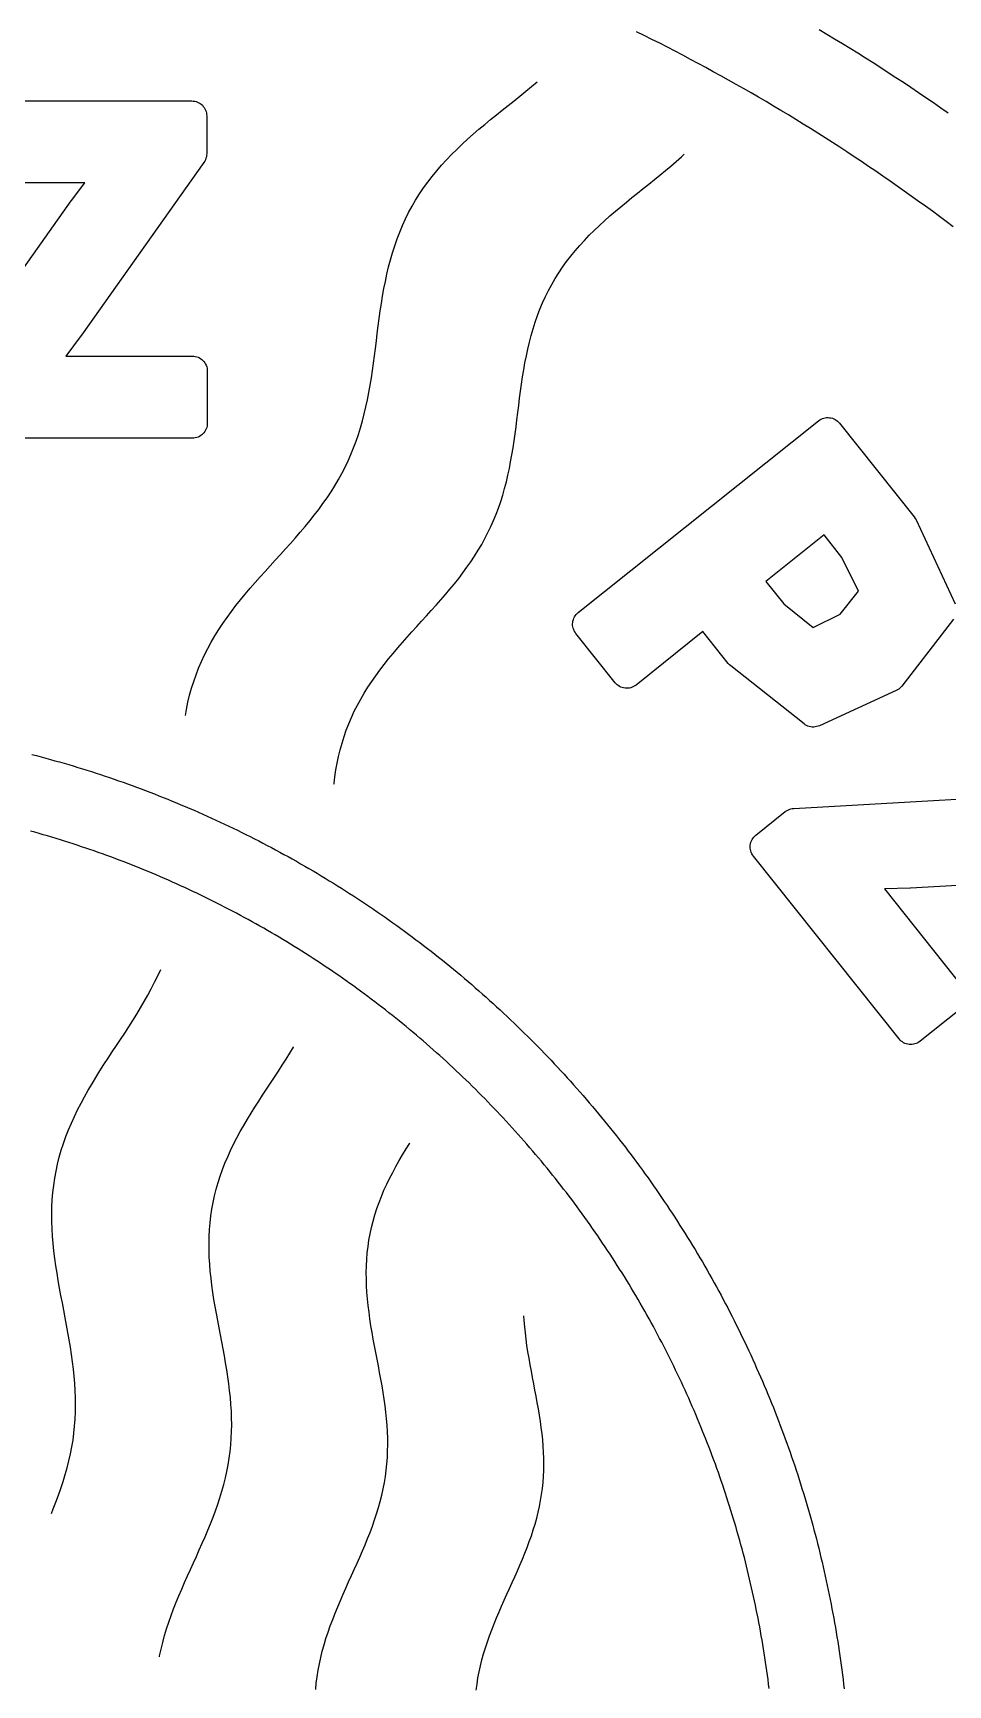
# Model space of a CAD drawing. Header units: millimetres. Extents: x -17.8 to 17.8, y -17.8 to 17.8.
# Drawn here: x -6.548 to -4.703, y 0.257 to 3.588 of the extents above; entities that cross this region are included whole.
import ezdxf

# ---------------------------------------------------------------- set-up
doc = ezdxf.new("R2010")
doc.units = ezdxf.units.MM
for name, color, linetype in [('ALTIN', 2, 'Continuous'), ('DOKU', 8, 'Continuous'), ('KESIM', 1, 'Continuous')]:
    doc.layers.add(name, color=color, linetype=linetype)

msp = doc.modelspace()

# ---------------------------------------------------------------- linework, layer by layer
at = {"layer": 'ALTIN'}
for points in [[(-4.6925, 3.1977), (-4.7065, 3.2082), (-4.7205, 3.2186), (-4.7346, 3.229), (-4.7487, 3.2393), (-4.7629, 3.2495), (-4.7771, 3.2597), (-4.7913, 3.2698), (-4.8056, 3.2799), (-4.8199, 3.2899), (-4.8343, 3.2998), (-4.8487, 3.3097), (-4.8632, 3.3195), (-4.8777, 3.3292), (-4.8922, 3.3389), (-4.9068, 3.3485), (-4.9215, 3.358), (-4.9361, 3.3675), (-4.9509, 3.3769), (-4.9656, 3.3863), (-4.9804, 3.3956), (-4.9952, 3.4048), (-5.0101, 3.414), (-5.025, 3.4231), (-5.04, 3.4321), (-5.055, 3.4411), (-5.07, 3.45), (-5.0851, 3.4588), (-5.1002, 3.4676), (-5.1153, 3.4763), (-5.1305, 3.4849), (-5.1458, 3.4935), (-5.161, 3.502), (-5.1763, 3.5104), (-5.1917, 3.5188), (-5.207, 3.5271), (-5.2224, 3.5353), (-5.2379, 3.5435), (-5.2534, 3.5516), (-5.2689, 3.5596), (-5.2844, 3.5676), (-5.3, 3.5755), (-5.3156, 3.5833), (-5.3313, 3.5911)], [(-4.9629, 3.5958), (-4.9473, 3.5864), (-4.9317, 3.577), (-4.9161, 3.5674), (-4.9005, 3.5579), (-4.885, 3.5482), (-4.8696, 3.5385), (-4.8541, 3.5287), (-4.8388, 3.5189), (-4.8234, 3.509), (-4.8081, 3.499), (-4.7929, 3.489), (-4.7777, 3.4789), (-4.7625, 3.4687), (-4.7474, 3.4585), (-4.7324, 3.4481), (-4.7173, 3.4378), (-4.7024, 3.4273)], [(-6.6995, 3.4514), (-6.228, 3.4514), (-6.225, 3.4513), (-6.2221, 3.4509), (-6.2192, 3.4501), (-6.2165, 3.4492), (-6.2138, 3.4479), (-6.2113, 3.4464), (-6.2089, 3.4446), (-6.2067, 3.4427), (-6.2048, 3.4405), (-6.203, 3.4381), (-6.2015, 3.4356), (-6.2002, 3.4329), (-6.1992, 3.4301), (-6.1985, 3.4273), (-6.1981, 3.4244), (-6.198, 3.4214), (-6.198, 3.3449), (-6.1981, 3.3418), (-6.1986, 3.3388), (-6.1994, 3.3358), (-6.2004, 3.3329), (-6.2018, 3.3301), (-6.2035, 3.3275), (-6.4502, 2.9789), (-6.4508, 2.9782), (-6.482, 2.9368), (-6.2268, 2.9368), (-6.2238, 2.9366), (-6.2209, 2.9362), (-6.218, 2.9355), (-6.2153, 2.9345), (-6.2126, 2.9332), (-6.2101, 2.9317), (-6.2077, 2.93), (-6.2055, 2.928), (-6.2036, 2.9258), (-6.2018, 2.9234), (-6.2003, 2.9209), (-6.199, 2.9183), (-6.198, 2.9155), (-6.1973, 2.9126), (-6.1969, 2.9097), (-6.1968, 2.9068), (-6.1968, 2.8014), (-6.1969, 2.7985), (-6.1973, 2.7956), (-6.198, 2.7927), (-6.199, 2.79), (-6.2003, 2.7873), (-6.2018, 2.7848), (-6.2036, 2.7824), (-6.2055, 2.7802), (-6.2077, 2.7782), (-6.2101, 2.7765), (-6.2126, 2.775), (-6.2153, 2.7737), (-6.218, 2.7727), (-6.2209, 2.772), (-6.2238, 2.7716), (-6.2268, 2.7714), (-6.6983, 2.7714)], [(-6.7228, 2.8949), (-6.4714, 3.25), (-6.4708, 3.2507), (-6.4439, 3.2862), (-6.6995, 3.2862)], [(-4.6919, 2.4065), (-4.7962, 2.2716), (-4.7981, 2.2694), (-4.8002, 2.2674), (-4.8025, 2.2656), (-4.8049, 2.2641), (-4.8075, 2.2627), (-4.9622, 2.1917), (-4.965, 2.1906), (-4.9679, 2.1897), (-4.9709, 2.1892), (-4.9738, 2.189), (-4.9768, 2.189), (-4.9798, 2.1894), (-4.9827, 2.19), (-4.9856, 2.191), (-4.9883, 2.1922), (-4.9909, 2.1937), (-4.9934, 2.1954), (-5.1413, 2.3124), (-5.1438, 2.3147), (-5.1461, 2.3172), (-5.1972, 2.3813), (-5.3322, 2.2737), (-5.3346, 2.272), (-5.3372, 2.2705), (-5.3398, 2.2693), (-5.3426, 2.2683), (-5.3455, 2.2676), (-5.3484, 2.2673), (-5.3514, 2.2671), (-5.3543, 2.2673), (-5.3572, 2.2678), (-5.36, 2.2686), (-5.3628, 2.2696), (-5.3654, 2.2709), (-5.368, 2.2724), (-5.3703, 2.2742), (-5.3724, 2.2762), (-5.3744, 2.2784), (-5.4535, 2.3777), (-5.4552, 2.38), (-5.4567, 2.3826), (-5.4579, 2.3853), (-5.4589, 2.3881), (-5.4596, 2.3909), (-5.46, 2.3938), (-5.4601, 2.3968), (-5.4599, 2.3997), (-5.4594, 2.4026), (-5.4586, 2.4055), (-5.4576, 2.4082), (-5.4563, 2.4109), (-5.4548, 2.4134), (-5.453, 2.4157), (-5.451, 2.4179), (-5.4488, 2.4198), (-4.964, 2.8064), (-4.9616, 2.8081), (-4.9591, 2.8096), (-4.9564, 2.8108), (-4.9536, 2.8118), (-4.9508, 2.8124), (-4.9478, 2.8128), (-4.9449, 2.8129), (-4.942, 2.8127), (-4.9391, 2.8123), (-4.9362, 2.8115), (-4.9335, 2.8105), (-4.9308, 2.8092), (-4.9283, 2.8076), (-4.926, 2.8058), (-4.9238, 2.8038), (-4.9219, 2.8016), (-4.7711, 2.6126), (-4.7691, 2.6097), (-4.7674, 2.6066), (-4.6884, 2.4375)], [(-6.5504, 2.1337), (-6.5411, 2.1313), (-6.5318, 2.1288), (-6.5225, 2.1263), (-6.5132, 2.1237), (-6.504, 2.1211), (-6.4947, 2.1185), (-6.4855, 2.1158), (-6.4763, 2.1131), (-6.4671, 2.1104), (-6.4578, 2.1076), (-6.4487, 2.1047), (-6.4395, 2.1019), (-6.4303, 2.099), (-6.4212, 2.096), (-6.412, 2.093), (-6.4029, 2.09), (-6.3938, 2.0869), (-6.3847, 2.0838), (-6.3756, 2.0807), (-6.3665, 2.0775), (-6.3575, 2.0742), (-6.3484, 2.071), (-6.3394, 2.0677), (-6.3304, 2.0643), (-6.3214, 2.0609), (-6.3124, 2.0575), (-6.3034, 2.054), (-6.2945, 2.0505), (-6.2855, 2.047), (-6.2766, 2.0434), (-6.2677, 2.0398), (-6.2588, 2.0361), (-6.2499, 2.0324), (-6.2411, 2.0287), (-6.2322, 2.0249), (-6.2234, 2.0211), (-6.2146, 2.0172), (-6.2058, 2.0133), (-6.197, 2.0094), (-6.1883, 2.0054), (-6.1795, 2.0014), (-6.1708, 1.9974), (-6.1621, 1.9933), (-6.1534, 1.9892), (-6.1447, 1.985), (-6.1361, 1.9808), (-6.1274, 1.9766), (-6.1188, 1.9723), (-6.1102, 1.968), (-6.1017, 1.9637), (-6.0931, 1.9593), (-6.0846, 1.9549), (-6.076, 1.9504), (-6.0675, 1.9459), (-6.0591, 1.9414), (-6.0506, 1.9368), (-6.0422, 1.9322), (-6.0337, 1.9276), (-6.0253, 1.9229), (-6.017, 1.9182), (-6.0086, 1.9134), (-6.0003, 1.9086), (-5.9919, 1.9038), (-5.9836, 1.8989), (-5.9754, 1.894), (-5.9671, 1.8891), (-5.9589, 1.8841), (-5.9507, 1.8791), (-5.9425, 1.8741), (-5.9343, 1.869), (-5.9262, 1.8639), (-5.9181, 1.8587), (-5.91, 1.8535), (-5.9019, 1.8483), (-5.8938, 1.8431), (-5.8858, 1.8378), (-5.8778, 1.8325), (-5.8698, 1.8271), (-5.8618, 1.8217), (-5.8539, 1.8163), (-5.846, 1.8108), (-5.8381, 1.8053), (-5.8302, 1.7998), (-5.8224, 1.7942), (-5.8146, 1.7886), (-5.8068, 1.783), (-5.799, 1.7773), (-5.7913, 1.7716), (-5.7836, 1.7659), (-5.7759, 1.7601), (-5.7682, 1.7543), (-5.7606, 1.7485), (-5.7529, 1.7426), (-5.7454, 1.7367), (-5.7378, 1.7307), (-5.7303, 1.7248), (-5.7227, 1.7188), (-5.7153, 1.7127), (-5.7078, 1.7067), (-5.7004, 1.7006), (-5.693, 1.6944), (-5.6856, 1.6883), (-5.6782, 1.6821), (-5.6709, 1.6758), (-5.6636, 1.6696), (-5.6563, 1.6633), (-5.6491, 1.657), (-5.6419, 1.6506), (-5.6347, 1.6442), (-5.6275, 1.6378), (-5.6204, 1.6314), (-5.6133, 1.6249), (-5.6062, 1.6184), (-5.5992, 1.6118), (-5.5921, 1.6052), (-5.5851, 1.5986), (-5.5782, 1.592), (-5.5713, 1.5853), (-5.5644, 1.5786), (-5.5575, 1.5719), (-5.5506, 1.5652), (-5.5438, 1.5584), (-5.537, 1.5516), (-5.5303, 1.5447), (-5.5236, 1.5378), (-5.5169, 1.5309), (-5.5102, 1.524), (-5.5036, 1.5171), (-5.497, 1.5101), (-5.4904, 1.503), (-5.4838, 1.496), (-5.4773, 1.4889), (-5.4708, 1.4818), (-5.4644, 1.4747), (-5.458, 1.4675), (-5.4516, 1.4603), (-5.4452, 1.4531), (-5.4389, 1.4459), (-5.4326, 1.4386), (-5.4264, 1.4313), (-5.4201, 1.424), (-5.4139, 1.4166), (-5.4078, 1.4092), (-5.4016, 1.4018), (-5.3955, 1.3944), (-5.3895, 1.3869), (-5.3834, 1.3795), (-5.3774, 1.3719), (-5.3715, 1.3644), (-5.3655, 1.3568), (-5.3596, 1.3493), (-5.3537, 1.3416), (-5.3479, 1.334), (-5.3421, 1.3263), (-5.3363, 1.3186), (-5.3306, 1.3109), (-5.3249, 1.3032), (-5.3192, 1.2954), (-5.3136, 1.2876), (-5.308, 1.2798), (-5.3024, 1.272), (-5.2969, 1.2641), (-5.2914, 1.2562), (-5.2859, 1.2483), (-5.2805, 1.2404), (-5.2751, 1.2324), (-5.2697, 1.2244), (-5.2644, 1.2164), (-5.2591, 1.2084), (-5.2539, 1.2003), (-5.2487, 1.1922), (-5.2435, 1.1841), (-5.2383, 1.176), (-5.2332, 1.1679), (-5.2281, 1.1597), (-5.2231, 1.1515), (-5.2181, 1.1433), (-5.2131, 1.1351), (-5.2082, 1.1268), (-5.2033, 1.1186), (-5.1984, 1.1103), (-5.1936, 1.1019), (-5.1888, 1.0936), (-5.184, 1.0852), (-5.1793, 1.0769), (-5.1746, 1.0685), (-5.17, 1.06), (-5.1654, 1.0516), (-5.1608, 1.0431), (-5.1563, 1.0347), (-5.1518, 1.0262), (-5.1473, 1.0176), (-5.1429, 1.0091), (-5.1385, 1.0005), (-5.1342, 0.992), (-5.1299, 0.9834), (-5.1256, 0.9748), (-5.1214, 0.9661), (-5.1172, 0.9575), (-5.113, 0.9488), (-5.1089, 0.9401), (-5.1048, 0.9314), (-5.1008, 0.9227), (-5.0968, 0.9139), (-5.0928, 0.9052), (-5.0889, 0.8964), (-5.085, 0.8876), (-5.0811, 0.8788), (-5.0773, 0.87), (-5.0735, 0.8611), (-5.0698, 0.8523), (-5.0661, 0.8434), (-5.0624, 0.8345), (-5.0588, 0.8256), (-5.0552, 0.8167), (-5.0517, 0.8077), (-5.0482, 0.7988), (-5.0447, 0.7898), (-5.0413, 0.7808), (-5.0379, 0.7718), (-5.0345, 0.7628), (-5.0312, 0.7538), (-5.028, 0.7447), (-5.0247, 0.7357), (-5.0215, 0.7266), (-5.0184, 0.7175), (-5.0153, 0.7084), (-5.0122, 0.6993), (-5.0092, 0.6902), (-5.0062, 0.681), (-5.0032, 0.6719), (-5.0003, 0.6627), (-4.9975, 0.6535), (-4.9946, 0.6444), (-4.9918, 0.6351), (-4.9891, 0.6259), (-4.9864, 0.6167), (-4.9837, 0.6075), (-4.9811, 0.5982), (-4.9785, 0.589), (-4.9759, 0.5797), (-4.9734, 0.5704), (-4.9709, 0.5611), (-4.9685, 0.5518), (-4.9661, 0.5425), (-4.9638, 0.5332), (-4.9615, 0.5238), (-4.9592, 0.5145), (-4.957, 0.5051), (-4.9548, 0.4958), (-4.9527, 0.4864), (-4.9506, 0.477), (-4.9485, 0.4676), (-4.9465, 0.4582), (-4.9445, 0.4488), (-4.9426, 0.4394), (-4.9407, 0.43), (-4.9388, 0.4205), (-4.937, 0.4111), (-4.9352, 0.4016), (-4.9335, 0.3922), (-4.9318, 0.3827), (-4.9302, 0.3732), (-4.9285, 0.3637), (-4.927, 0.3543), (-4.9255, 0.3448), (-4.924, 0.3353), (-4.9225, 0.3258), (-4.9211, 0.3162), (-4.9198, 0.3067), (-4.9185, 0.2972), (-4.9172, 0.2877), (-4.9159, 0.2781), (-4.9147, 0.2686), (-4.9136, 0.259), (-4.9125, 0.2495)], [(-4.6769, 1.6209), (-4.7593, 1.5552), (-4.7617, 1.5535), (-4.7642, 1.552), (-4.7669, 1.5508), (-4.7697, 1.5499), (-4.7726, 1.5492), (-4.7755, 1.5488), (-4.7784, 1.5487), (-4.7814, 1.5489), (-4.7843, 1.5494), (-4.7871, 1.5501), (-4.7899, 1.5511), (-4.7925, 1.5524), (-4.795, 1.554), (-4.7974, 1.5558), (-4.7995, 1.5578), (-4.8015, 1.56), (-5.0954, 1.9286), (-5.0972, 1.931), (-5.0986, 1.9336), (-5.0999, 1.9363), (-5.1008, 1.939), (-5.1015, 1.9419), (-5.1019, 1.9448), (-5.102, 1.9478), (-5.1018, 1.9507), (-5.1013, 1.9536), (-5.1006, 1.9565), (-5.0995, 1.9592), (-5.0982, 1.9619), (-5.0967, 1.9644), (-5.0949, 1.9667), (-5.0929, 1.9689), (-5.0907, 1.9708), (-5.0311, 2.0183), (-5.0286, 2.0201), (-5.026, 2.0216), (-5.0231, 2.0229), (-5.0202, 2.0238), (-5.0172, 2.0245), (-5.0141, 2.0248), (-4.5798, 2.0496)], [(-5.0636, 0.2503), (-5.0647, 0.2592), (-5.0659, 0.2681), (-5.0671, 0.277), (-5.0683, 0.2858), (-5.0696, 0.2947), (-5.0709, 0.3036), (-5.0722, 0.3124), (-5.0736, 0.3213), (-5.075, 0.3301), (-5.0765, 0.339), (-5.078, 0.3478), (-5.0795, 0.3567), (-5.0811, 0.3655), (-5.0827, 0.3743), (-5.0844, 0.3831), (-5.0861, 0.3919), (-5.0878, 0.4007), (-5.0896, 0.4095), (-5.0914, 0.4183), (-5.0932, 0.427), (-5.0951, 0.4358), (-5.097, 0.4445), (-5.099, 0.4533), (-5.101, 0.462), (-5.103, 0.4708), (-5.1051, 0.4795), (-5.1072, 0.4882), (-5.1093, 0.4969), (-5.1115, 0.5056), (-5.1137, 0.5143), (-5.116, 0.5229), (-5.1183, 0.5316), (-5.1206, 0.5402), (-5.123, 0.5489), (-5.1254, 0.5575), (-5.1279, 0.5661), (-5.1304, 0.5747), (-5.1329, 0.5833), (-5.1355, 0.5919), (-5.1381, 0.6005), (-5.1407, 0.6091), (-5.1434, 0.6176), (-5.1461, 0.6262), (-5.1488, 0.6347), (-5.1516, 0.6432), (-5.1545, 0.6517), (-5.1573, 0.6602), (-5.1602, 0.6687), (-5.1632, 0.6771), (-5.1661, 0.6856), (-5.1691, 0.694), (-5.1722, 0.7025), (-5.1753, 0.7109), (-5.1784, 0.7193), (-5.1815, 0.7277), (-5.1847, 0.736), (-5.188, 0.7444), (-5.1912, 0.7527), (-5.1945, 0.7611), (-5.1979, 0.7694), (-5.2013, 0.7777), (-5.2047, 0.786), (-5.2081, 0.7943), (-5.2116, 0.8025), (-5.2151, 0.8108), (-5.2187, 0.819), (-5.2223, 0.8272), (-5.2259, 0.8354), (-5.2296, 0.8436), (-5.2332, 0.8517), (-5.237, 0.8599), (-5.2408, 0.868), (-5.2446, 0.8761), (-5.2484, 0.8842), (-5.2523, 0.8923), (-5.2562, 0.9004), (-5.2601, 0.9084), (-5.2641, 0.9164), (-5.2681, 0.9244), (-5.2722, 0.9324), (-5.2763, 0.9404), (-5.2804, 0.9484), (-5.2845, 0.9563), (-5.2887, 0.9642), (-5.293, 0.9721), (-5.2972, 0.98), (-5.3015, 0.9879), (-5.3058, 0.9957), (-5.3102, 1.0036), (-5.3146, 1.0114), (-5.319, 1.0192), (-5.3235, 1.0269), (-5.328, 1.0347), (-5.3325, 1.0424), (-5.3371, 1.0501), (-5.3417, 1.0578), (-5.3463, 1.0655), (-5.351, 1.0731), (-5.3557, 1.0808), (-5.3604, 1.0884), (-5.3652, 1.096), (-5.37, 1.1035), (-5.3748, 1.1111), (-5.3797, 1.1186), (-5.3846, 1.1261), (-5.3895, 1.1336), (-5.3945, 1.1411), (-5.3995, 1.1485), (-5.4045, 1.1559), (-5.4095, 1.1633), (-5.4146, 1.1707), (-5.4198, 1.1781), (-5.4249, 1.1854), (-5.4301, 1.1927), (-5.4353, 1.2), (-5.4406, 1.2072), (-5.4459, 1.2145), (-5.4512, 1.2217), (-5.4565, 1.2289), (-5.4619, 1.2361), (-5.4673, 1.2432), (-5.4727, 1.2503), (-5.4782, 1.2574), (-5.4837, 1.2645), (-5.4893, 1.2715), (-5.4948, 1.2786), (-5.5004, 1.2856), (-5.506, 1.2925), (-5.5117, 1.2995), (-5.5174, 1.3064), (-5.5231, 1.3133), (-5.5288, 1.3202), (-5.5346, 1.3271), (-5.5404, 1.3339), (-5.5463, 1.3407), (-5.5521, 1.3475), (-5.558, 1.3542), (-5.5639, 1.3609), (-5.5699, 1.3676), (-5.5759, 1.3743), (-5.5819, 1.381), (-5.5879, 1.3876), (-5.594, 1.3942), (-5.6001, 1.4007), (-5.6062, 1.4073), (-5.6124, 1.4138), (-5.6186, 1.4203), (-5.6248, 1.4267), (-5.631, 1.4332), (-5.6373, 1.4396), (-5.6436, 1.446), (-5.6499, 1.4523), (-5.6562, 1.4586), (-5.6626, 1.4649), (-5.669, 1.4712), (-5.6755, 1.4774), (-5.6819, 1.4836), (-5.6884, 1.4898), (-5.6949, 1.496), (-5.7015, 1.5021), (-5.708, 1.5082), (-5.7146, 1.5143), (-5.7212, 1.5203), (-5.7279, 1.5263), (-5.7346, 1.5323), (-5.7413, 1.5383), (-5.748, 1.5442), (-5.7547, 1.5501), (-5.7615, 1.5559), (-5.7683, 1.5618), (-5.7751, 1.5676), (-5.782, 1.5734), (-5.7889, 1.5791), (-5.7958, 1.5848), (-5.8027, 1.5905), (-5.8097, 1.5962), (-5.8166, 1.6018), (-5.8236, 1.6074), (-5.8307, 1.6129), (-5.8377, 1.6185), (-5.8448, 1.624), (-5.8519, 1.6295), (-5.859, 1.6349), (-5.8661, 1.6403), (-5.8733, 1.6457), (-5.8805, 1.651), (-5.8877, 1.6563), (-5.895, 1.6616), (-5.9022, 1.6669), (-5.9095, 1.6721), (-5.9168, 1.6773), (-5.9241, 1.6824), (-5.9315, 1.6876), (-5.9389, 1.6927), (-5.9463, 1.6977), (-5.9537, 1.7027), (-5.9611, 1.7077), (-5.9686, 1.7127), (-5.9761, 1.7176), (-5.9836, 1.7225), (-5.9911, 1.7274), (-5.9987, 1.7322), (-6.0062, 1.737), (-6.0138, 1.7418), (-6.0214, 1.7465), (-6.0291, 1.7512), (-6.0367, 1.7559), (-6.0444, 1.7605), (-6.0521, 1.7651), (-6.0598, 1.7697), (-6.0675, 1.7742), (-6.0753, 1.7787), (-6.083, 1.7832), (-6.0908, 1.7876), (-6.0986, 1.792), (-6.1065, 1.7964), (-6.1143, 1.8007), (-6.1222, 1.805), (-6.1301, 1.8092), (-6.138, 1.8135), (-6.1459, 1.8177), (-6.1538, 1.8218), (-6.1618, 1.8259), (-6.1698, 1.83), (-6.1778, 1.8341), (-6.1858, 1.8381), (-6.1938, 1.8421), (-6.2018, 1.846), (-6.2099, 1.8499), (-6.218, 1.8538), (-6.2261, 1.8576), (-6.2342, 1.8614), (-6.2423, 1.8652), (-6.2505, 1.869), (-6.2586, 1.8726), (-6.2668, 1.8763), (-6.275, 1.8799), (-6.2832, 1.8835), (-6.2914, 1.8871), (-6.2997, 1.8906), (-6.3079, 1.8941), (-6.3162, 1.8975), (-6.3245, 1.9009), (-6.3328, 1.9043), (-6.3411, 1.9077), (-6.3495, 1.911), (-6.3578, 1.9142), (-6.3662, 1.9175), (-6.3745, 1.9207), (-6.3829, 1.9238), (-6.3913, 1.9269), (-6.3997, 1.93), (-6.4082, 1.9331), (-6.4166, 1.9361), (-6.4251, 1.939), (-6.4335, 1.942), (-6.442, 1.9449), (-6.4505, 1.9477), (-6.459, 1.9506), (-6.4675, 1.9534), (-6.476, 1.9561), (-6.4846, 1.9588), (-6.4931, 1.9615), (-6.5017, 1.9641), (-6.5103, 1.9667), (-6.5189, 1.9693), (-6.5275, 1.9718), (-6.5361, 1.9743), (-6.5447, 1.9768), (-6.5533, 1.9792)], [(-4.3522, 1.8885), (-4.7786, 1.8641), (-4.7795, 1.864), (-4.8313, 1.8626), (-4.6722, 1.6631)]]:
    msp.add_lwpolyline(points, dxfattribs=at)
msp.add_lwpolyline([(-4.9749, 2.3898), (-4.9208, 2.4164), (-4.8832, 2.4628), (-4.9168, 2.531), (-4.9529, 2.5762), (-5.0703, 2.4826), (-5.0339, 2.4371)], close=True, dxfattribs=at)
at = {"layer": 'DOKU'}
for points in [[(-6.241, 2.2124), (-6.2388, 2.2246), (-6.2358, 2.2389), (-6.2324, 2.253), (-6.2285, 2.267), (-6.2242, 2.2808), (-6.2194, 2.2945), (-6.2142, 2.3079), (-6.2085, 2.3213), (-6.2024, 2.3344), (-6.1958, 2.3474), (-6.1888, 2.3602), (-6.1814, 2.3728), (-6.1737, 2.3853), (-6.1655, 2.3976), (-6.157, 2.4098), (-6.1482, 2.4218), (-6.1391, 2.4337), (-6.1297, 2.4455), (-6.1201, 2.4572), (-6.1103, 2.4687), (-6.1004, 2.4802), (-6.0903, 2.4916), (-6.0801, 2.5029), (-6.0699, 2.5142), (-6.0596, 2.5255), (-6.0494, 2.5367), (-6.0392, 2.548), (-6.0291, 2.5592), (-6.0191, 2.5705), (-6.0093, 2.5818), (-5.9997, 2.5932), (-5.9902, 2.6046), (-5.981, 2.6162), (-5.9721, 2.6278), (-5.9635, 2.6396), (-5.9552, 2.6514), (-5.9472, 2.6634), (-5.9396, 2.6756), (-5.9324, 2.6879), (-5.9255, 2.7004), (-5.9189, 2.713), (-5.9128, 2.7258), (-5.907, 2.7388), (-5.9017, 2.752), (-5.8967, 2.7653), (-5.892, 2.7789), (-5.8877, 2.7925), (-5.8838, 2.8064), (-5.8801, 2.8204), (-5.8768, 2.8346), (-5.8737, 2.849), (-5.8709, 2.8634), (-5.8683, 2.878), (-5.8659, 2.8928), (-5.8637, 2.9076), (-5.8616, 2.9225), (-5.8596, 2.9375), (-5.8577, 2.9525), (-5.8558, 2.9676), (-5.8539, 2.9827), (-5.852, 2.9978), (-5.85, 3.0129), (-5.8479, 3.028), (-5.8456, 3.043), (-5.8432, 3.058), (-5.8405, 3.0729), (-5.8377, 3.0876), (-5.8345, 3.1023), (-5.8311, 3.1168), (-5.8274, 3.1311), (-5.8233, 3.1453), (-5.8188, 3.1594), (-5.814, 3.1732), (-5.8088, 3.1868), (-5.8032, 3.2002), (-5.7972, 3.2134), (-5.7907, 3.2264), (-5.7839, 3.2391), (-5.7766, 3.2516), (-5.7689, 3.2639), (-5.7608, 3.2759), (-5.7523, 3.2877), (-5.7434, 3.2993), (-5.7341, 3.3106), (-5.7245, 3.3217), (-5.7145, 3.3326), (-5.7042, 3.3433), (-5.6937, 3.3538), (-5.6828, 3.3641), (-5.6717, 3.3743), (-5.6604, 3.3843), (-5.6489, 3.3942), (-5.6373, 3.404), (-5.6255, 3.4137), (-5.6137, 3.4233), (-5.6018, 3.4328), (-5.59, 3.4423), (-5.5781, 3.4518), (-5.5663, 3.4613), (-5.5545, 3.4709), (-5.5429, 3.4804), (-5.5318, 3.4898)], [(-5.9413, 2.0739), (-5.9412, 2.0748), (-5.9395, 2.0887), (-5.9374, 2.1026), (-5.935, 2.1163), (-5.9321, 2.1298), (-5.9288, 2.1433), (-5.9251, 2.1566), (-5.921, 2.1697), (-5.9165, 2.1827), (-5.9115, 2.1955), (-5.9061, 2.2082), (-5.9003, 2.2207), (-5.894, 2.233), (-5.8874, 2.2452), (-5.8804, 2.2573), (-5.873, 2.2691), (-5.8652, 2.2809), (-5.8571, 2.2924), (-5.8488, 2.3039), (-5.8401, 2.3152), (-5.8312, 2.3264), (-5.8221, 2.3375), (-5.8127, 2.3485), (-5.8033, 2.3594), (-5.7937, 2.3703), (-5.784, 2.381), (-5.7742, 2.3918), (-5.7645, 2.4025), (-5.7547, 2.4132), (-5.7451, 2.4239), (-5.7354, 2.4346), (-5.726, 2.4453), (-5.7166, 2.456), (-5.7074, 2.4669), (-5.6985, 2.4778), (-5.6897, 2.4887), (-5.6813, 2.4998), (-5.6731, 2.511), (-5.6652, 2.5223), (-5.6576, 2.5337), (-5.6503, 2.5453), (-5.6434, 2.557), (-5.6369, 2.5689), (-5.6307, 2.5809), (-5.6248, 2.5931), (-5.6193, 2.6054), (-5.6142, 2.618), (-5.6095, 2.6306), (-5.605, 2.6435), (-5.601, 2.6565), (-5.5972, 2.6697), (-5.5937, 2.6831), (-5.5906, 2.6966), (-5.5876, 2.7102), (-5.585, 2.724), (-5.5825, 2.7379), (-5.5802, 2.7519), (-5.5781, 2.766), (-5.5761, 2.7802), (-5.5742, 2.7944), (-5.5724, 2.8087), (-5.5706, 2.8231), (-5.5688, 2.8374), (-5.567, 2.8518), (-5.565, 2.8662), (-5.563, 2.8805), (-5.5609, 2.8948), (-5.5586, 2.909), (-5.5561, 2.9232), (-5.5533, 2.9372), (-5.5503, 2.9512), (-5.5471, 2.965), (-5.5435, 2.9786), (-5.5396, 2.9921), (-5.5354, 3.0055), (-5.5308, 3.0186), (-5.5259, 3.0316), (-5.5205, 3.0444), (-5.5148, 3.0569), (-5.5087, 3.0693), (-5.5022, 3.0814), (-5.4953, 3.0933), (-5.4879, 3.1049), (-5.4802, 3.1164), (-5.4721, 3.1276), (-5.4637, 3.1386), (-5.4548, 3.1494), (-5.4457, 3.1599), (-5.4362, 3.1703), (-5.4264, 3.1805), (-5.4163, 3.1905), (-5.406, 3.2003), (-5.3955, 3.21), (-5.3847, 3.2195), (-5.3738, 3.2289), (-5.3627, 3.2382), (-5.3515, 3.2474), (-5.3403, 3.2565), (-5.329, 3.2656), (-5.3177, 3.2747), (-5.3064, 3.2837), (-5.2952, 3.2927), (-5.284, 3.3018), (-5.2729, 3.3109), (-5.262, 3.3201), (-5.2513, 3.3293), (-5.2407, 3.3387), (-5.2349, 3.3441)], [(-6.511, 0.6034), (-6.5073, 0.6123), (-6.5019, 0.6261), (-6.4968, 0.6399), (-6.4919, 0.6537), (-6.4873, 0.6675), (-6.4831, 0.6814), (-6.4792, 0.6953), (-6.4757, 0.7092), (-6.4726, 0.7232), (-6.4699, 0.7372), (-6.4676, 0.7512), (-6.4657, 0.7653), (-6.4643, 0.7794), (-6.4632, 0.7936), (-6.4626, 0.8078), (-6.4624, 0.8221), (-6.4625, 0.8365), (-6.463, 0.8509), (-6.4639, 0.8653), (-6.4651, 0.8799), (-6.4666, 0.8944), (-6.4684, 0.9091), (-6.4705, 0.9238), (-6.4728, 0.9385), (-6.4752, 0.9533), (-6.4778, 0.9681), (-6.4806, 0.983), (-6.4834, 0.9979), (-6.4862, 1.0128), (-6.4891, 1.0278), (-6.4919, 1.0427), (-6.4947, 1.0577), (-6.4973, 1.0727), (-6.4998, 1.0877), (-6.5022, 1.1027), (-6.5042, 1.1176), (-6.5061, 1.1326), (-6.5076, 1.1475), (-6.5088, 1.1623), (-6.5097, 1.1771), (-6.5102, 1.1919), (-6.5103, 1.2066), (-6.51, 1.2213), (-6.5093, 1.2358), (-6.5081, 1.2503), (-6.5065, 1.2647), (-6.5043, 1.279), (-6.5018, 1.2933), (-6.4987, 1.3074), (-6.4952, 1.3215), (-6.4912, 1.3354), (-6.4867, 1.3492), (-6.4818, 1.363), (-6.4765, 1.3766), (-6.4708, 1.3902), (-6.4647, 1.4036), (-6.4582, 1.417), (-6.4514, 1.4302), (-6.4442, 1.4434), (-6.4368, 1.4565), (-6.4292, 1.4695), (-6.4213, 1.4825), (-6.4133, 1.4954), (-6.4051, 1.5082), (-6.3968, 1.521), (-6.3885, 1.5337), (-6.3801, 1.5465), (-6.3717, 1.5592), (-6.3634, 1.5718), (-6.3552, 1.5845), (-6.3471, 1.5972), (-6.3392, 1.6099), (-6.3314, 1.6227), (-6.3239, 1.6355), (-6.3167, 1.6483), (-6.3097, 1.6612), (-6.303, 1.6742), (-6.2967, 1.6872), (-6.2907, 1.7002)], [(-6.2934, 0.3139), (-6.293, 0.316), (-6.2901, 0.3296), (-6.2867, 0.3432), (-6.283, 0.3568), (-6.2789, 0.3703), (-6.2744, 0.3838), (-6.2697, 0.3972), (-6.2647, 0.4106), (-6.2594, 0.424), (-6.254, 0.4373), (-6.2483, 0.4506), (-6.2426, 0.4639), (-6.2367, 0.4771), (-6.2307, 0.4904), (-6.2248, 0.5036), (-6.2188, 0.5167), (-6.2129, 0.5299), (-6.2071, 0.543), (-6.2013, 0.5562), (-6.1958, 0.5693), (-6.1904, 0.5824), (-6.1852, 0.5956), (-6.1803, 0.6087), (-6.1757, 0.6219), (-6.1713, 0.635), (-6.1673, 0.6482), (-6.1636, 0.6614), (-6.1603, 0.6747), (-6.1574, 0.6879), (-6.1548, 0.7012), (-6.1526, 0.7146), (-6.1508, 0.728), (-6.1494, 0.7414), (-6.1484, 0.7549), (-6.1478, 0.7685), (-6.1476, 0.7821), (-6.1477, 0.7957), (-6.1482, 0.8094), (-6.1491, 0.8232), (-6.1502, 0.837), (-6.1517, 0.8509), (-6.1534, 0.8648), (-6.1553, 0.8788), (-6.1575, 0.8928), (-6.1598, 0.9069), (-6.1623, 0.921), (-6.1649, 0.9351), (-6.1676, 0.9493), (-6.1703, 0.9635), (-6.1731, 0.9777), (-6.1757, 0.992), (-6.1784, 1.0062), (-6.1809, 1.0205), (-6.1833, 1.0347), (-6.1855, 1.049), (-6.1874, 1.0632), (-6.1892, 1.0774), (-6.1907, 1.0916), (-6.1918, 1.1057), (-6.1927, 1.1198), (-6.1931, 1.1339), (-6.1932, 1.1478), (-6.1929, 1.1618), (-6.1922, 1.1756), (-6.1911, 1.1894), (-6.1895, 1.2031), (-6.1875, 1.2168), (-6.1851, 1.2303), (-6.1822, 1.2437), (-6.1788, 1.2571), (-6.175, 1.2704), (-6.1708, 1.2835), (-6.1661, 1.2966), (-6.1611, 1.3096), (-6.1556, 1.3225), (-6.1498, 1.3353), (-6.1436, 1.348), (-6.1371, 1.3606), (-6.1304, 1.3731), (-6.1233, 1.3856), (-6.116, 1.398), (-6.1086, 1.4103), (-6.1009, 1.4225), (-6.0931, 1.4347), (-6.0853, 1.4469), (-6.0773, 1.459), (-6.0693, 1.4711), (-6.0614, 1.4832), (-6.0535, 1.4953), (-6.0457, 1.5074), (-6.038, 1.5194), (-6.0304, 1.5315), (-6.0231, 1.5437), (-6.0229, 1.544)], [(-5.978, 0.2479), (-5.9769, 0.261), (-5.9753, 0.2739), (-5.9733, 0.2869), (-5.9708, 0.2999), (-5.968, 0.3128), (-5.9648, 0.3257), (-5.9613, 0.3385), (-5.9574, 0.3513), (-5.9532, 0.3641), (-5.9487, 0.3769), (-5.9439, 0.3896), (-5.9389, 0.4023), (-5.9338, 0.4149), (-5.9284, 0.4276), (-5.9229, 0.4402), (-5.9174, 0.4527), (-5.9117, 0.4653), (-5.9061, 0.4778), (-5.9004, 0.4903), (-5.8948, 0.5028), (-5.8893, 0.5152), (-5.8838, 0.5277), (-5.8786, 0.5402), (-5.8734, 0.5526), (-5.8686, 0.5651), (-5.8639, 0.5775), (-5.8595, 0.59), (-5.8554, 0.6025), (-5.8515, 0.615), (-5.8481, 0.6276), (-5.8449, 0.6401), (-5.8421, 0.6527), (-5.8397, 0.6653), (-5.8376, 0.678), (-5.8359, 0.6907), (-5.8346, 0.7035), (-5.8336, 0.7163), (-5.8331, 0.7291), (-5.8328, 0.742), (-5.833, 0.755), (-5.8334, 0.768), (-5.8342, 0.781), (-5.8353, 0.7942), (-5.8367, 0.8073), (-5.8383, 0.8205), (-5.8402, 0.8338), (-5.8422, 0.8471), (-5.8444, 0.8604), (-5.8468, 0.8738), (-5.8493, 0.8872), (-5.8518, 0.9007), (-5.8544, 0.9142), (-5.857, 0.9277), (-5.8595, 0.9412), (-5.862, 0.9547), (-5.8644, 0.9682), (-5.8667, 0.9817), (-5.8688, 0.9953), (-5.8706, 1.0088), (-5.8723, 1.0222), (-5.8737, 1.0357), (-5.8748, 1.0491), (-5.8756, 1.0625), (-5.876, 1.0758), (-5.8761, 1.0891), (-5.8759, 1.1023), (-5.8752, 1.1154), (-5.8741, 1.1285), (-5.8726, 1.1415), (-5.8707, 1.1545), (-5.8684, 1.1673), (-5.8656, 1.1801), (-5.8625, 1.1927), (-5.8589, 1.2053), (-5.8548, 1.2178), (-5.8504, 1.2302), (-5.8456, 1.2425), (-5.8405, 1.2548), (-5.8349, 1.2669), (-5.8291, 1.2789), (-5.8229, 1.2909), (-5.8165, 1.3028), (-5.8098, 1.3146), (-5.8029, 1.3264), (-5.7958, 1.3381), (-5.7885, 1.3497), (-5.7883, 1.3501)], [(-5.6543, 0.2469), (-5.6528, 0.2592), (-5.6509, 0.2714), (-5.6486, 0.2837), (-5.646, 0.2959), (-5.643, 0.3081), (-5.6396, 0.3202), (-5.6359, 0.3324), (-5.6319, 0.3445), (-5.6277, 0.3565), (-5.6232, 0.3686), (-5.6185, 0.3806), (-5.6136, 0.3925), (-5.6085, 0.4045), (-5.6033, 0.4164), (-5.598, 0.4283), (-5.5927, 0.4402), (-5.5873, 0.452), (-5.582, 0.4638), (-5.5767, 0.4756), (-5.5714, 0.4874), (-5.5663, 0.4992), (-5.5613, 0.511), (-5.5565, 0.5228), (-5.5519, 0.5346), (-5.5475, 0.5464), (-5.5433, 0.5582), (-5.5394, 0.57), (-5.5358, 0.5818), (-5.5325, 0.5937), (-5.5295, 0.6056), (-5.5268, 0.6175), (-5.5245, 0.6294), (-5.5226, 0.6414), (-5.521, 0.6535), (-5.5197, 0.6655), (-5.5188, 0.6776), (-5.5183, 0.6898), (-5.5181, 0.702), (-5.5182, 0.7142), (-5.5187, 0.7265), (-5.5194, 0.7389), (-5.5204, 0.7513), (-5.5217, 0.7637), (-5.5233, 0.7762), (-5.525, 0.7888), (-5.527, 0.8014), (-5.5291, 0.814), (-5.5313, 0.8267), (-5.5336, 0.8394), (-5.536, 0.8521), (-5.5385, 0.8648), (-5.5409, 0.8776), (-5.5433, 0.8904), (-5.5457, 0.9032), (-5.548, 0.916), (-5.5501, 0.9288), (-5.5521, 0.9416), (-5.5538, 0.9543), (-5.5554, 0.9671), (-5.5567, 0.9798), (-5.5578, 0.9925), (-5.5583, 1.002)]]:
    msp.add_lwpolyline(points, dxfattribs=at)
at = {"layer": 'KESIM'}
msp.add_circle((0, 0), 17.8, dxfattribs=at)

doc.saveas('drawing.dxf')
